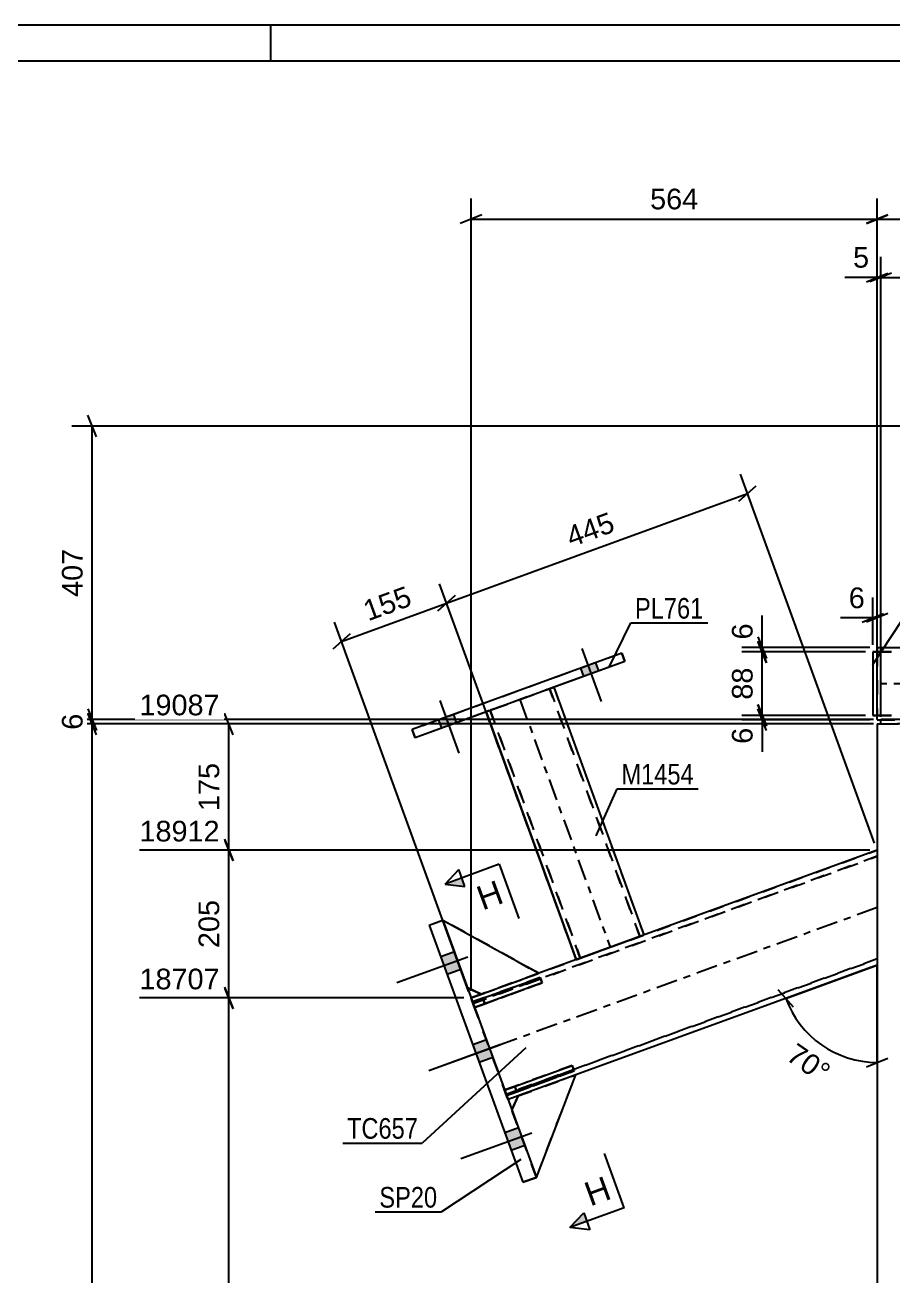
# Model space of a CAD drawing. Header units: millimetres. Extents: x -213 to 628, y -245 to 349.
# Drawn here: x 173.9 to 294.4, y 175.4 to 349.1 of the extents above; entities that cross this region are included whole.
import ezdxf

# ---------------------------------------------------------------- set-up
doc = ezdxf.new("R2010")
doc.units = ezdxf.units.MM
doc.linetypes.add('DXK_LINE_DOT2', pattern=[3.9198, 1.9599, -1.9599])
doc.linetypes.add('DXK_LINE_DOT3', pattern=[5.9187, 2.979, -0.9799, 0.9799, -0.9799])
doc.styles.add('Arial', font='ARIAL.TTF', dxfattribs={"height": 0.2})
doc.styles.add('Arial Narrow', font='ARIALN.TTF', dxfattribs={"height": 0.2})

# ---------------------------------------------------------------- blocks, each defined once
blk = doc.blocks.new('Unknown-284856677-1134')
at = {"color": 5, "linetype": 'Continuous'}
for p, q in [((627.99, 349.07), (-213.01, 349.07)), ((207.99, 344.07), (207.99, 349.07)), ((622.99, 344.07), (-208.01, 344.07))]:
    blk.add_line(p, q, dxfattribs=at)
blk = doc.blocks.new('Part-284856677-1940 - 1873')
at = {"color": 2, "linetype": 'Continuous'}
for p, q in [((256.73, 261.88), (227.6, 251.27)), ((257.14, 260.75), (228.02, 250.14)), ((257.14, 260.75), (247.28, 257.15)), ((256.73, 261.88), (257.14, 260.75)), ((257.14, 260.75), (257.14, 260.75)), ((257.14, 260.75), (257.14, 260.75)), ((237.88, 253.73), (228.02, 250.14)), ((228.02, 250.14), (227.6, 251.27)), ((227.6, 251.26), (228.02, 250.14)), ((228.02, 250.14), (228.02, 250.14))]:
    blk.add_line(p, q, dxfattribs=at)
at = {"color": 7, "linetype": 'DXK_LINE_DOT2'}
for p, q in [((256.73, 261.88), (227.6, 251.26)), ((257.14, 260.75), (256.73, 261.88)), ((256.73, 261.88), (256.73, 261.88)), ((247.28, 257.15), (237.88, 253.73)), ((227.6, 251.27), (227.6, 251.26))]:
    blk.add_line(p, q, dxfattribs=at)
blk = doc.blocks.new('Part-284856677-2202 - 1873')
at = {"color": 7, "linetype": 'DXK_LINE_DOT2'}
for p, q in [((235.8, 214.03), (292.19, 234.55)), ((292.19, 234.55), (292.19, 234.55)), ((292.19, 234.55), (292.19, 218.58)), ((292.19, 233.7), (236.08, 213.28)), ((236.08, 213.28), (292.19, 233.69)), ((240.66, 200.68), (292.19, 219.44)), ((292.19, 219.44), (240.66, 200.69)), ((245.2, 217.45), (237.21, 214.54)), ((235.8, 214.03), (235.8, 214.03)), ((235.85, 213.91), (235.8, 214.03)), ((235.8, 214.03), (235.85, 213.91)), ((235.96, 213.59), (235.85, 213.91)), ((235.85, 213.91), (235.96, 213.59)), ((236.14, 213.1), (235.96, 213.59)), ((235.96, 213.59), (236.08, 213.28)), ((236.08, 213.28), (240.64, 200.74)), ((236.08, 213.28), (236.08, 213.28)), ((236.08, 213.28), (236.1, 213.22)), ((236.1, 213.22), (236.08, 213.28)), ((236.1, 213.22), (236.16, 213.06)), ((236.25, 212.81), (236.1, 213.22)), ((236.14, 213.1), (240.6, 200.86)), ((236.16, 213.06), (236.25, 212.81)), ((236.25, 212.81), (240.49, 201.15)), ((236.25, 212.81), (240.49, 201.15)), ((250.33, 203.35), (242.34, 200.45)), ((250.33, 203.35), (242.34, 200.44)), ((240.49, 201.15), (240.64, 200.74)), ((240.58, 200.9), (240.49, 201.15)), ((240.64, 200.74), (240.58, 200.9)), ((240.77, 200.37), (240.6, 200.86)), ((240.64, 200.74), (240.66, 200.69)), ((240.66, 200.68), (240.64, 200.74)), ((240.64, 200.74), (240.77, 200.37)), ((240.66, 200.69), (240.66, 200.68)), ((240.77, 200.37), (240.89, 200.05)), ((240.89, 200.05), (240.77, 200.37)), ((240.89, 200.05), (240.93, 199.93)), ((240.93, 199.93), (240.89, 200.05)), ((240.93, 199.93), (240.94, 199.93)), ((240.93, 199.93), (240.93, 199.93))]:
    blk.add_line(p, q, dxfattribs=at)
at = {"color": 2, "linetype": 'Continuous'}
for p, q in [((292.19, 234.55), (245.2, 217.45)), ((292.19, 218.59), (250.33, 203.35)), ((292.19, 218.58), (250.33, 203.35)), ((237.21, 214.54), (235.8, 214.03)), ((242.34, 200.45), (240.93, 199.93)), ((242.34, 200.44), (240.94, 199.93))]:
    blk.add_line(p, q, dxfattribs=at)
at = {"color": 7, "linetype": 'DXK_LINE_DOT3'}
blk.add_line((292.19, 226.57), (238.37, 206.98), dxfattribs=at)
blk = doc.blocks.new('Part-284856677-2264 - 1873')
at = {"color": 2, "linetype": 'Continuous'}
for p, q in [((231.87, 224.84), (245.2, 217.45)), ((237.21, 214.54), (245.2, 217.45)), ((245.2, 217.45), (245.2, 217.45)), ((235.29, 215.44), (237.21, 214.54)), ((237.21, 214.54), (237.21, 214.54))]:
    blk.add_line(p, q, dxfattribs=at)
at = {"color": 7, "linetype": 'DXK_LINE_DOT2'}
for p, q in [((235.29, 215.44), (231.87, 224.84)), ((231.87, 224.84), (245.2, 217.45)), ((231.87, 224.84), (231.87, 224.84)), ((231.87, 224.84), (235.29, 215.44)), ((231.87, 224.84), (231.87, 224.84)), ((245.2, 217.45), (237.21, 214.54)), ((237.21, 214.54), (235.29, 215.44)), ((235.29, 215.44), (235.29, 215.44)), ((235.29, 215.44), (235.29, 215.44))]:
    blk.add_line(p, q, dxfattribs=at)
blk = doc.blocks.new('Bolt-284856677-1885 - 1873')
at = {"linetype": 'Continuous'}
for points in [[(253.07, 260.55), (251, 259.79), (251.41, 258.66), (253.48, 259.42)], [(233.34, 253.36), (231.27, 252.6), (231.68, 251.48), (233.75, 252.23)]]:
    blk.add_hatch(color=1, dxfattribs=at).paths.add_polyline_path(points)
at = {"color": 1, "linetype": 'Continuous'}
for p, q in [((251.18, 262.52), (253.85, 255.19)), ((253.07, 260.55), (253.48, 259.42)), ((251, 259.79), (251.41, 258.66)), ((231.45, 255.33), (234.12, 248)), ((231.27, 252.6), (231.68, 251.48)), ((233.34, 253.36), (233.75, 252.23))]:
    blk.add_line(p, q, dxfattribs=at)
blk = doc.blocks.new('Bolt-284856677-1886 - 1873')
at = {"linetype": 'Continuous'}
for points in [[(253.07, 260.54), (251, 259.79), (251.41, 258.66), (253.48, 259.41)], [(233.34, 253.35), (231.27, 252.6), (231.68, 251.47), (233.75, 252.23)]]:
    blk.add_hatch(color=1, dxfattribs=at).paths.add_polyline_path(points)
at = {"color": 1, "linetype": 'Continuous'}
for p, q in [((251.18, 262.51), (253.85, 255.19)), ((253.07, 260.54), (253.48, 259.41)), ((251, 259.79), (251.41, 258.66)), ((231.45, 255.33), (234.12, 248)), ((231.27, 252.6), (231.68, 251.47)), ((233.34, 253.35), (233.75, 252.23))]:
    blk.add_line(p, q, dxfattribs=at)
blk = doc.blocks.new('Part-284856677-1903 - 1873')
at = {"color": 2, "linetype": 'Continuous'}
for p, q in [((292.19, 262.05), (291.59, 262.05)), ((291.59, 262.05), (291.59, 253.25)), ((291.59, 253.25), (292.19, 253.25)), ((292.19, 253.25), (291.59, 253.25))]:
    blk.add_line(p, q, dxfattribs=at)
at = {"color": 7, "linetype": 'DXK_LINE_DOT2'}
for p, q in [((291.59, 262.05), (292.19, 262.05)), ((292.19, 262.05), (292.19, 253.25)), ((291.59, 253.25), (291.59, 253.25)), ((291.59, 253.25), (291.59, 253.25)), ((292.19, 253.25), (292.19, 253.25))]:
    blk.add_line(p, q, dxfattribs=at)
blk = doc.blocks.new('Part-284856677-1923 - 1873')
at = {"color": 2, "linetype": 'Continuous'}
for p, q in [((292.19, 262.65), (329.83, 262.65)), ((292.19, 262.65), (292.19, 261.45)), ((344.09, 262.65), (339.83, 262.65)), ((392.19, 262.65), (354.09, 262.65)), ((392.19, 262.65), (392.19, 262.56)), ((392.19, 262.56), (392.19, 252.65)), ((292.19, 252.74), (292.19, 261.45)), ((292.19, 252.74), (292.19, 252.65)), ((292.19, 252.65), (292.69, 252.65)), ((292.19, 252.65), (292.69, 252.65)), ((392.19, 252.65), (391.69, 252.65)), ((392.19, 252.65), (391.69, 252.65))]:
    blk.add_line(p, q, dxfattribs=at)
at = {"color": 7, "linetype": 'DXK_LINE_DOT2'}
for p, q in [((292.19, 262.65), (392.19, 262.65)), ((292.19, 262.65), (292.19, 262.65)), ((329.83, 262.65), (339.83, 262.65)), ((354.09, 262.65), (344.09, 262.65)), ((392.19, 262.65), (392.19, 262.65)), ((292.19, 262.05), (392.19, 262.05)), ((392.19, 262.05), (292.19, 262.05)), ((292.19, 262.05), (292.19, 262.05)), ((292.19, 262.05), (292.19, 262.01)), ((292.19, 262.01), (292.19, 261.68)), ((392.19, 262.05), (392.19, 262.05)), ((392.19, 262.01), (392.19, 262.05)), ((292.19, 253.85), (292.19, 253.85)), ((292.19, 253.85), (292.19, 253.85)), ((292.19, 253.85), (292.19, 253.85)), ((392.19, 253.85), (392.19, 253.85)), ((392.19, 253.85), (392.19, 253.85)), ((392.19, 253.85), (392.19, 253.85)), ((292.19, 253.25), (392.19, 253.25)), ((392.19, 253.25), (292.19, 253.25)), ((292.19, 253.25), (292.19, 253.25)), ((292.19, 252.65), (292.19, 252.65)), ((292.19, 252.65), (292.19, 252.65)), ((391.69, 252.65), (292.69, 252.65)), ((391.69, 252.65), (292.69, 252.65)), ((392.19, 253.25), (392.19, 253.25)), ((392.19, 252.65), (392.19, 252.65)), ((392.19, 252.65), (392.19, 252.65))]:
    blk.add_line(p, q, dxfattribs=at)
at = {"color": 7, "linetype": 'DXK_LINE_DOT3'}
blk.add_line((392.19, 257.65), (292.19, 257.65), dxfattribs=at)
blk = doc.blocks.new('Part-284856677-1955 - 1873')
at = {"color": 7, "linetype": 'DXK_LINE_DOT2'}
for p, q in [((246.94, 257.04), (246.55, 256.9)), ((246.58, 256.91), (246.94, 257.04)), ((246.94, 257.04), (247.19, 257.13)), ((247.19, 257.13), (246.94, 257.04)), ((247.19, 257.13), (247.27, 257.16)), ((247.27, 257.16), (247.19, 257.13)), ((247.27, 257.16), (247.27, 257.16)), ((247.27, 257.16), (247.28, 257.16)), ((247.27, 257.16), (259.8, 222.77)), ((239.01, 254.15), (246.15, 256.75)), ((239.01, 254.15), (246.15, 256.75)), ((239.01, 254.15), (246.15, 256.75)), ((239.01, 254.15), (246.15, 256.75)), ((246.15, 256.75), (246.58, 256.91)), ((246.55, 256.9), (246.15, 256.75)), ((246.15, 256.75), (246.36, 256.83)), ((246.36, 256.83), (246.15, 256.75)), ((246.36, 256.83), (246.55, 256.9)), ((246.54, 256.9), (246.36, 256.83)), ((246.67, 256.94), (246.54, 256.9)), ((246.55, 256.9), (246.67, 256.94)), ((246.67, 256.94), (246.71, 256.96)), ((246.71, 256.96), (246.67, 256.94)), ((246.71, 256.96), (246.71, 256.96)), ((259.24, 222.57), (246.71, 256.96)), ((246.71, 256.96), (259.24, 222.57)), ((237.96, 253.77), (237.88, 253.74)), ((237.88, 253.74), (237.96, 253.77)), ((237.88, 253.74), (237.88, 253.74)), ((250.41, 219.35), (237.88, 253.74)), ((237.88, 253.74), (237.88, 253.74)), ((238.21, 253.86), (237.96, 253.77)), ((237.96, 253.77), (238.21, 253.86)), ((238.21, 253.86), (238.57, 254)), ((238.57, 253.99), (238.21, 253.86)), ((238.44, 253.94), (238.48, 253.96)), ((238.48, 253.96), (238.44, 253.95)), ((238.44, 253.94), (238.44, 253.95)), ((238.44, 253.95), (250.97, 219.55)), ((250.97, 219.55), (238.44, 253.94)), ((238.61, 254.01), (238.48, 253.96)), ((238.48, 253.96), (238.61, 254)), ((239.01, 254.15), (238.57, 253.99)), ((238.57, 254), (239.01, 254.15)), ((238.61, 254), (238.79, 254.07)), ((238.79, 254.07), (238.61, 254.01)), ((238.79, 254.07), (239.01, 254.15)), ((239.01, 254.15), (238.79, 254.07)), ((251.54, 219.76), (258.68, 222.36)), ((251.54, 219.76), (258.68, 222.36)), ((258.68, 222.36), (259.11, 222.52)), ((258.68, 222.36), (258.89, 222.44)), ((258.89, 222.44), (259.11, 222.52)), ((259.24, 222.56), (259.11, 222.52)), ((259.11, 222.52), (259.2, 222.55)), ((259.2, 222.55), (259.24, 222.57)), ((259.8, 222.77), (259.8, 222.77)), ((250.41, 219.35), (250.41, 219.35)), ((250.97, 219.55), (251.01, 219.57)), ((251.02, 219.57), (250.97, 219.55)), ((251.01, 219.57), (251.14, 219.61)), ((251.02, 219.57), (251.1, 219.6)), ((251.1, 219.6), (251.54, 219.76)), ((251.14, 219.61), (251.32, 219.68)), ((251.32, 219.68), (251.54, 219.76))]:
    blk.add_line(p, q, dxfattribs=at)
at = {"color": 2, "linetype": 'Continuous'}
for p, q in [((247.28, 257.16), (259.8, 222.77)), ((237.88, 253.74), (250.41, 219.35)), ((251.54, 219.76), (258.68, 222.36)), ((251.54, 219.76), (258.68, 222.36)), ((259.11, 222.52), (258.68, 222.36)), ((258.89, 222.44), (258.68, 222.36)), ((259.08, 222.5), (258.89, 222.44)), ((259.2, 222.55), (259.08, 222.5)), ((259.47, 222.65), (259.11, 222.52)), ((259.24, 222.56), (259.2, 222.55)), ((259.47, 222.65), (259.24, 222.56)), ((259.24, 222.56), (259.24, 222.57)), ((259.24, 222.57), (259.24, 222.56)), ((259.47, 222.65), (259.72, 222.74)), ((259.72, 222.74), (259.47, 222.65)), ((259.72, 222.74), (259.8, 222.77)), ((259.8, 222.77), (259.72, 222.74)), ((250.49, 219.38), (250.41, 219.35)), ((250.41, 219.35), (250.49, 219.38)), ((250.41, 219.35), (250.41, 219.35)), ((250.74, 219.47), (250.49, 219.38)), ((250.49, 219.38), (250.74, 219.47)), ((251.1, 219.6), (250.74, 219.47)), ((250.97, 219.55), (250.74, 219.47)), ((251.02, 219.57), (250.97, 219.55)), ((250.97, 219.55), (250.97, 219.55)), ((250.97, 219.55), (250.97, 219.55)), ((251.14, 219.61), (251.02, 219.57)), ((251.54, 219.76), (251.1, 219.6)), ((251.32, 219.68), (251.14, 219.61)), ((251.54, 219.76), (251.32, 219.68))]:
    blk.add_line(p, q, dxfattribs=at)
at = {"color": 7, "linetype": 'DXK_LINE_DOT3'}
blk.add_line((242.58, 255.45), (255.11, 221.06), dxfattribs=at)
blk = doc.blocks.new('Part-284856677-2060 - 1873')
at = {"color": 2, "linetype": 'Continuous'}
for p, q in [((391.69, 252.66), (292.69, 252.66)), ((292.69, 252.06), (292.69, 252.66)), ((292.69, 252.06), (294.95, 252.06)), ((391.69, 252.06), (389.43, 252.06)), ((391.69, 252.06), (391.69, 252.66))]:
    blk.add_line(p, q, dxfattribs=at)
at = {"color": 7, "linetype": 'DXK_LINE_DOT2'}
for p, q in [((292.69, 252.64), (391.69, 252.64)), ((292.69, 252.04), (292.69, 252.06)), ((292.69, 252.04), (292.69, 252.06)), ((391.69, 252.04), (292.69, 252.04)), ((389.43, 252.06), (294.95, 252.06)), ((391.69, 252.04), (391.69, 252.06)), ((391.69, 252.06), (391.69, 252.04))]:
    blk.add_line(p, q, dxfattribs=at)
blk = doc.blocks.new('Part-284856677-2086 - 1873')
at = {"color": 2, "linetype": 'Continuous'}
for p, q in [((292.19, 252.06), (292.19, 168.44)), ((292.19, 252.06), (292.55, 252.06)), ((292.55, 252.06), (292.69, 252.06))]:
    blk.add_line(p, q, dxfattribs=at)
at = {"color": 7, "linetype": 'DXK_LINE_DOT2'}
for p, q in [((292.55, 252.04), (292.19, 252.04)), ((293.59, 252.04), (292.55, 252.04)), ((292.69, 252.06), (293.59, 252.06)), ((293.59, 252.06), (294.95, 252.06)), ((295.15, 252.04), (293.59, 252.04))]:
    blk.add_line(p, q, dxfattribs=at)
blk = doc.blocks.new('Part-284856677-2223 - 1873')
at = {"color": 2, "linetype": 'Continuous'}
for p, q in [((229.99, 224.15), (231.87, 224.84)), ((229.99, 224.15), (229.99, 224.15)), ((229.99, 224.15), (229.99, 224.15)), ((229.99, 224.15), (242.99, 188.44)), ((229.99, 224.15), (242.99, 188.45)), ((231.87, 224.84), (244.87, 189.13)), ((244.87, 189.13), (242.99, 188.45)), ((242.99, 188.44), (244.87, 189.12)), ((242.99, 188.45), (242.99, 188.44)), ((244.87, 189.12), (244.87, 189.13)), ((244.87, 189.12), (244.87, 189.13))]:
    blk.add_line(p, q, dxfattribs=at)
at = {"color": 7, "linetype": 'DXK_LINE_DOT2'}
for p in [(229.99, 224.15), (231.87, 224.84), (244.87, 189.13)]:
    blk.add_line(p, (231.87, 224.83), dxfattribs=at)
blk = doc.blocks.new('Bolt-284856677-2224 - 1873')
at = {"linetype": 'Continuous'}
for points in [[(234.37, 217.97), (233.48, 220.42), (231.6, 219.73), (232.49, 217.29)], [(234.37, 217.97), (233.48, 220.42), (231.6, 219.73), (232.49, 217.29)], [(234.37, 217.98), (233.48, 220.42), (231.6, 219.74), (232.49, 217.29)], [(238.81, 205.76), (237.92, 208.2), (236.05, 207.52), (236.93, 205.07)], [(238.81, 205.76), (237.92, 208.2), (236.05, 207.52), (236.93, 205.08)], [(243.26, 193.54), (242.37, 195.99), (240.49, 195.3), (241.38, 192.86)], [(243.26, 193.55), (242.37, 195.99), (240.49, 195.3), (241.38, 192.86)], [(243.26, 193.54), (242.37, 195.98), (240.49, 195.3), (241.38, 192.86)]]:
    blk.add_hatch(color=1, dxfattribs=at).paths.add_polyline_path(points)
at = {"color": 1, "linetype": 'Continuous'}
for p, q in [((235.33, 219.71), (225.47, 216.12)), ((235.33, 219.71), (225.47, 216.12)), ((235.33, 219.71), (225.47, 216.12)), ((233.48, 220.42), (231.6, 219.73)), ((233.48, 220.42), (231.6, 219.73)), ((233.48, 220.42), (231.6, 219.74)), ((234.37, 217.98), (232.49, 217.29)), ((234.37, 217.97), (232.49, 217.29)), ((234.37, 217.97), (232.49, 217.29)), ((239.78, 207.5), (229.91, 203.9)), ((239.78, 207.49), (229.91, 203.9)), ((237.92, 208.2), (236.05, 207.52)), ((237.92, 208.2), (236.05, 207.52)), ((238.81, 205.76), (236.93, 205.07)), ((238.81, 205.76), (236.93, 205.08)), ((244.23, 195.28), (234.36, 191.69)), ((244.23, 195.28), (234.36, 191.69)), ((244.23, 195.27), (234.36, 191.68)), ((242.37, 195.99), (240.49, 195.3)), ((242.37, 195.99), (240.49, 195.3)), ((242.37, 195.98), (240.49, 195.3)), ((243.26, 193.55), (241.38, 192.86)), ((243.26, 193.54), (241.38, 192.86)), ((243.26, 193.54), (241.38, 192.86))]:
    blk.add_line(p, q, dxfattribs=at)
blk = doc.blocks.new('Part-284856677-2261 - 1873')
at = {"color": 7, "linetype": 'DXK_LINE_DOT2'}
for p, q in [((250.33, 203.35), (242.34, 200.44)), ((242.34, 200.44), (250.33, 203.35)), ((244.87, 189.13), (250.33, 203.35)), ((244.87, 189.12), (250.33, 203.35)), ((250.33, 203.35), (250.33, 203.35)), ((242.34, 200.44), (241.45, 198.52)), ((241.45, 198.52), (242.34, 200.44)), ((242.34, 200.44), (242.34, 200.44)), ((244.87, 189.13), (241.45, 198.52)), ((241.45, 198.52), (241.45, 198.52)), ((244.87, 189.12), (241.45, 198.52))]:
    blk.add_line(p, q, dxfattribs=at)
at = {"color": 2, "linetype": 'Continuous'}
for q in [(244.87, 189.13), (244.87, 189.13), (244.87, 189.12)]:
    blk.add_line((244.87, 189.13), q, dxfattribs=at)
blk = doc.blocks.new('Part-284856677-2262 - 1873')
at = {"color": 2, "linetype": 'Continuous'}
for p, q in [((250.33, 203.35), (242.34, 200.45)), ((244.87, 189.13), (250.33, 203.35)), ((250.33, 203.35), (250.33, 203.35)), ((242.34, 200.45), (241.45, 198.52)), ((242.34, 200.45), (242.34, 200.45)), ((244.87, 189.13), (244.87, 189.13)), ((244.87, 189.13), (244.87, 189.13))]:
    blk.add_line(p, q, dxfattribs=at)
at = {"color": 7, "linetype": 'DXK_LINE_DOT2'}
for p, q in [((242.34, 200.45), (250.33, 203.35)), ((244.87, 189.13), (250.33, 203.35)), ((241.45, 198.52), (242.34, 200.45)), ((244.87, 189.13), (241.45, 198.52)), ((241.45, 198.52), (241.45, 198.52)), ((244.87, 189.13), (241.45, 198.52)), ((244.87, 189.13), (244.87, 189.13))]:
    blk.add_line(p, q, dxfattribs=at)
blk = doc.blocks.new('Part-284856677-2263 - 1873')
at = {"color": 7, "linetype": 'DXK_LINE_DOT2'}
for p, q in [((235.29, 215.44), (231.87, 224.83)), ((231.87, 224.83), (245.2, 217.45)), ((231.87, 224.83), (231.87, 224.83)), ((231.87, 224.83), (235.29, 215.44)), ((245.2, 217.45), (231.87, 224.83)), ((245.2, 217.45), (237.21, 214.54)), ((237.21, 214.54), (245.2, 217.45)), ((245.2, 217.45), (245.2, 217.45)), ((237.21, 214.54), (235.29, 215.44)), ((235.29, 215.44), (235.29, 215.44)), ((235.29, 215.44), (235.29, 215.44)), ((237.21, 214.54), (237.21, 214.54)), ((237.21, 214.54), (237.21, 214.54))]:
    blk.add_line(p, q, dxfattribs=at)
at = {"color": 2, "linetype": 'Continuous'}
blk.add_line((235.29, 215.44), (237.21, 214.54), dxfattribs=at)
blk = doc.blocks.new('Part-284856677-2265 - 1873')
at = {"color": 7, "linetype": 'DXK_LINE_DOT2'}
for p, q in [((249.85, 204.67), (240.46, 201.24)), ((240.73, 200.49), (250.13, 203.92)), ((241.86, 201.76), (249.85, 204.67)), ((250.13, 203.92), (242.14, 201.01)), ((249.85, 204.67), (250.13, 203.92)), ((240.46, 201.25), (241.86, 201.76)), ((241.86, 201.76), (242.14, 201.01)), ((240.46, 201.24), (240.46, 201.25)), ((240.46, 201.25), (240.73, 200.49)), ((240.46, 201.24), (240.73, 200.49)), ((242.14, 201.01), (240.73, 200.49)), ((240.73, 200.49), (240.73, 200.49))]:
    blk.add_line(p, q, dxfattribs=at)
blk = doc.blocks.new('Part-284856677-2266 - 1873')
at = {"color": 7, "linetype": 'DXK_LINE_DOT2'}
for p, q in [((245.41, 216.88), (236.01, 213.46)), ((236.28, 212.71), (245.68, 216.13)), ((237.42, 213.98), (245.41, 216.88)), ((245.68, 216.13), (237.69, 213.22)), ((245.41, 216.88), (245.68, 216.13)), ((236.01, 213.46), (237.42, 213.98)), ((237.42, 213.98), (237.69, 213.22)), ((236.01, 213.46), (236.01, 213.46)), ((236.01, 213.46), (236.28, 212.71)), ((236.01, 213.46), (236.28, 212.71)), ((237.69, 213.22), (236.28, 212.71)), ((236.28, 212.71), (236.28, 212.71))]:
    blk.add_line(p, q, dxfattribs=at)
blk = doc.blocks.new('Part-284856677-2267 - 1873')
at = {"color": 2, "linetype": 'Continuous'}
for p, q in [((240.46, 201.25), (249.85, 204.67)), ((250.13, 203.92), (240.73, 200.5)), ((250.13, 203.92), (249.85, 204.67)), ((240.73, 200.5), (240.46, 201.25)), ((240.73, 200.5), (242.14, 201.01))]:
    blk.add_line(p, q, dxfattribs=at)
at = {"color": 7, "linetype": 'DXK_LINE_DOT2'}
for p, q in [((249.85, 204.67), (241.86, 201.76)), ((242.14, 201.01), (250.13, 203.92)), ((241.86, 201.76), (240.46, 201.25)), ((242.14, 201.01), (241.86, 201.76)), ((240.73, 200.5), (240.46, 201.25)), ((240.46, 201.25), (240.46, 201.25)), ((240.73, 200.5), (240.73, 200.5))]:
    blk.add_line(p, q, dxfattribs=at)
blk = doc.blocks.new('Part-284856677-2268 - 1873')
at = {"color": 2, "linetype": 'Continuous'}
for p, q in [((236.01, 213.47), (245.41, 216.89)), ((245.68, 216.13), (236.28, 212.72)), ((245.68, 216.13), (245.41, 216.89)), ((236.28, 212.72), (236.01, 213.47)), ((236.28, 212.71), (237.69, 213.23))]:
    blk.add_line(p, q, dxfattribs=at)
at = {"color": 7, "linetype": 'DXK_LINE_DOT2'}
for p, q in [((245.41, 216.89), (237.42, 213.98)), ((237.69, 213.23), (245.68, 216.13)), ((237.42, 213.98), (236.01, 213.47)), ((237.69, 213.23), (237.42, 213.98)), ((236.28, 212.71), (236.01, 213.47)), ((236.01, 213.47), (236.01, 213.47)), ((236.28, 212.72), (236.28, 212.71)), ((236.28, 212.71), (236.28, 212.71))]:
    blk.add_line(p, q, dxfattribs=at)
blk = doc.blocks.new('StraightDimension-284856677-2453 - 1873')
at = {"color": 7, "linetype": 'Continuous'}
for p, q in [((183.8, 291.9), (182.6, 294.9)), ((338.83, 293.4), (180.35, 293.4)), ((183.2, 252.66), (183.2, 293.4)), ((182.6, 254.16), (183.8, 251.16)), ((291.69, 252.66), (180.35, 252.66))]:
    blk.add_line(p, q, dxfattribs=at)
at = {"color": 0}
blk.add_wipeout([(182.45, 276.96), (178.25, 276.96), (178.25, 269.09), (182.45, 269.09)], dxfattribs=at)
at = {"color": 3, "style": 'Arial'}
blk.add_text('407', height=2.865, rotation=90.0002, dxfattribs=at).set_placement((181.85, 269.69))
blk = doc.blocks.new('StraightDimension-284856677-2475 - 1873')
at = {"color": 7, "linetype": 'Continuous'}
for p, q in [((275.64, 263.55), (276.84, 260.55)), ((290.59, 262.05), (273.39, 262.05)), ((276.24, 253.25), (276.24, 262.05)), ((276.84, 251.75), (275.64, 254.75)), ((290.59, 253.25), (273.39, 253.25))]:
    blk.add_line(p, q, dxfattribs=at)
at = {"color": 0}
blk.add_wipeout([(275.49, 260.47), (271.29, 260.47), (271.29, 254.83), (275.49, 254.83)], dxfattribs=at)
at = {"color": 3, "style": 'Arial'}
blk.add_text('88', height=2.865, rotation=90.0002, dxfattribs=at).set_placement((274.89, 255.43))
blk = doc.blocks.new('StraightDimension-284856677-2485 - 1873')
at = {"color": 7, "linetype": 'Continuous'}
for p, q in [((275.64, 254.75), (276.84, 251.75)), ((276.84, 251.15), (275.64, 254.15)), ((290.59, 253.25), (273.39, 253.25)), ((291.19, 252.65), (273.39, 252.65)), ((276.24, 252.65), (276.24, 253.25))]:
    blk.add_line(p, q, dxfattribs=at)
at = {"color": 0}
blk.add_wipeout([(275.49, 252.13), (271.29, 252.13), (271.29, 248.7), (275.49, 248.7)], dxfattribs=at)
at = {"color": 7, "linetype": 'Continuous'}
blk.add_line((276.24, 252.65), (276.24, 248.18), dxfattribs=at)
blk.add_line((276.24, 252.65), (276.24, 248.18), dxfattribs=at)
at = {"color": 3, "style": 'Arial'}
blk.add_text('6', height=2.87, rotation=90.0002, dxfattribs=at).set_placement((274.89, 249.3))
blk = doc.blocks.new('StraightDimension-284856677-2543 - 1873')
at = {"color": 7, "linetype": 'Continuous'}
for p, q in [((202.77, 212.53), (201.57, 215.53)), ((234.8, 214.03), (189.75, 214.03)), ((202.17, 106.86), (202.17, 214.03)), ((201.57, 108.36), (202.77, 105.36)), ((291.19, 106.86), (189.75, 106.86))]:
    blk.add_line(p, q, dxfattribs=at)
at = {"color": 0, "linetype": 'Continuous'}
blk.add_wipeout([(201.47, 214.63), (201.47, 218.83), (189.15, 218.83), (189.15, 214.63)], dxfattribs=at)
at = {"color": 0}
blk.add_wipeout([(201.42, 165.49), (197.22, 165.49), (197.22, 155.4), (201.42, 155.4)], dxfattribs=at)
at = {"color": 3, "linetype": 'Continuous', "style": 'Arial'}
blk.add_text('18707', height=2.865, dxfattribs=at).set_placement((189.75, 215.23))
at = {"color": 3, "style": 'Arial'}
blk.add_text('3120', height=2.865, rotation=90.0002, dxfattribs=at).set_placement((200.82, 156))
blk = doc.blocks.new('StraightDimension-284856677-2611 - 1873')
at = {"color": 7, "linetype": 'Continuous'}
for p, q in [((292.19, 253.05), (292.19, 324.99)), ((392.19, 253.05), (392.19, 324.99)), ((293.69, 322.74), (290.69, 321.54)), ((292.19, 322.14), (392.19, 322.14)), ((390.69, 321.54), (393.69, 322.74))]:
    blk.add_line(p, q, dxfattribs=at)
at = {"color": 0}
blk.add_wipeout([(347.23, 322.89), (347.23, 327.09), (337.14, 327.09), (337.14, 322.89)], dxfattribs=at)
at = {"color": 3, "style": 'Arial'}
blk.add_text('1000', height=2.865, dxfattribs=at).set_placement((337.74, 323.49))
blk = doc.blocks.new('StraightDimension-284856677-2442 - 1873')
at = {"color": 7, "linetype": 'Continuous'}
for p, q in [((183.8, 250.56), (182.6, 253.56)), ((291.69, 252.06), (180.35, 252.06)), ((183.2, 0), (183.2, 252.06))]:
    blk.add_line(p, q, dxfattribs=at)
blk = doc.blocks.new('StraightDimension-284856677-2447 - 1873')
at = {"color": 7, "linetype": 'Continuous'}
for p, q in [((182.6, 254.16), (183.8, 251.16)), ((183.8, 250.56), (182.6, 253.56)), ((291.69, 252.66), (180.35, 252.66)), ((291.69, 252.06), (180.35, 252.06)), ((183.2, 252.06), (183.2, 252.66))]:
    blk.add_line(p, q, dxfattribs=at)
at = {"color": 0}
blk.add_wipeout([(182.45, 254.07), (178.25, 254.07), (178.25, 250.65), (182.45, 250.65)], dxfattribs=at)
at = {"color": 3, "style": 'Arial'}
blk.add_text('6', height=2.87, rotation=90.0002, dxfattribs=at).set_placement((181.85, 251.25))
blk = doc.blocks.new('StraightDimension-284856677-2768 - 1873')
at = {"color": 7, "linetype": 'Continuous'}
for p, q in [((291.59, 263.05), (291.59, 269.63)), ((292.19, 263.05), (292.19, 269.63)), ((290.09, 266.18), (293.09, 267.38)), ((293.69, 267.38), (290.69, 266.18)), ((291.59, 266.78), (292.19, 266.78))]:
    blk.add_line(p, q, dxfattribs=at)
at = {"color": 0}
blk.add_wipeout([(291.06, 267.53), (291.06, 271.73), (287.64, 271.73), (287.64, 267.53)], dxfattribs=at)
at = {"color": 7, "linetype": 'Continuous'}
blk.add_line((291.59, 266.78), (287.11, 266.78), dxfattribs=at)
blk.add_line((291.59, 266.78), (287.11, 266.78), dxfattribs=at)
at = {"color": 3, "style": 'Arial'}
blk.add_text('6', height=2.87, dxfattribs=at).set_placement((288.24, 268.13))
blk = doc.blocks.new('StraightDimension-284856677-2465 - 1873')
at = {"color": 7, "linetype": 'Continuous'}
for p, q in [((275.64, 264.15), (276.84, 261.15)), ((291.19, 262.65), (273.39, 262.65)), ((276.84, 260.55), (275.64, 263.55)), ((276.24, 262.05), (276.24, 262.65)), ((290.59, 262.05), (273.39, 262.05))]:
    blk.add_line(p, q, dxfattribs=at)
at = {"color": 0}
blk.add_wipeout([(275.49, 266.6), (271.29, 266.6), (271.29, 263.18), (275.49, 263.18)], dxfattribs=at)
at = {"color": 7, "linetype": 'Continuous'}
blk.add_line((276.24, 262.65), (276.24, 267.12), dxfattribs=at)
blk.add_line((276.24, 262.65), (276.24, 267.12), dxfattribs=at)
at = {"color": 3, "style": 'Arial'}
blk.add_text('6', height=2.87, rotation=90.0002, dxfattribs=at).set_placement((274.89, 263.78))
blk = doc.blocks.new('StraightDimension-284856677-2522 - 1873')
at = {"color": 7, "linetype": 'Continuous'}
for p, q in [((292.69, 253.06), (292.69, 316.89)), ((391.69, 253.06), (391.69, 316.89)), ((294.19, 314.64), (291.19, 313.44)), ((390.19, 313.44), (393.19, 314.64)), ((292.69, 314.04), (391.69, 314.04))]:
    blk.add_line(p, q, dxfattribs=at)
at = {"color": 0}
blk.add_wipeout([(346.12, 314.79), (346.12, 318.99), (338.25, 318.99), (338.25, 314.79)], dxfattribs=at)
at = {"color": 3, "style": 'Arial'}
blk.add_text('990', height=2.865, dxfattribs=at).set_placement((338.85, 315.39))
blk = doc.blocks.new('StraightDimension-284856677-2529 - 1873')
at = {"color": 7, "linetype": 'Continuous'}
for p, q in [((292.19, 253.06), (292.19, 316.89)), ((292.69, 253.06), (292.69, 316.89)), ((290.69, 313.44), (293.69, 314.64)), ((294.19, 314.64), (291.19, 313.44)), ((292.19, 314.04), (292.69, 314.04))]:
    blk.add_line(p, q, dxfattribs=at)
at = {"color": 0}
blk.add_wipeout([(291.66, 314.79), (291.66, 318.99), (288.24, 318.99), (288.24, 314.79)], dxfattribs=at)
at = {"color": 7, "linetype": 'Continuous'}
blk.add_line((292.19, 314.04), (287.71, 314.04), dxfattribs=at)
blk.add_line((292.19, 314.04), (287.71, 314.04), dxfattribs=at)
at = {"color": 3, "style": 'Arial'}
blk.add_text('5', height=2.87, dxfattribs=at).set_placement((288.84, 315.39))
blk = doc.blocks.new('StraightDimension-284856677-2537 - 1873')
at = {"color": 7, "linetype": 'Continuous'}
for p, q in [((291.19, 234.55), (189.75, 234.55)), ((202.77, 233.05), (201.57, 236.05)), ((202.17, 214.03), (202.17, 234.55)), ((201.57, 215.53), (202.77, 212.53)), ((234.8, 214.03), (189.75, 214.03))]:
    blk.add_line(p, q, dxfattribs=at)
at = {"color": 0, "linetype": 'Continuous'}
blk.add_wipeout([(201.47, 235.15), (201.47, 239.35), (189.15, 239.35), (189.15, 235.15)], dxfattribs=at)
at = {"color": 0}
blk.add_wipeout([(201.42, 228.22), (197.22, 228.22), (197.22, 220.35), (201.42, 220.35)], dxfattribs=at)
at = {"color": 3, "linetype": 'Continuous', "style": 'Arial'}
blk.add_text('18912', height=2.865, dxfattribs=at).set_placement((189.75, 235.75))
at = {"color": 3, "style": 'Arial'}
blk.add_text('205', height=2.865, rotation=90.0002, dxfattribs=at).set_placement((200.82, 220.95))
blk = doc.blocks.new('StraightDimension-284856677-2559 - 1873')
at = {"color": 7, "linetype": 'Continuous'}
for p, q in [((202.77, 250.56), (201.57, 253.56)), ((291.19, 252.06), (189.75, 252.06)), ((202.17, 234.55), (202.17, 252.06)), ((291.19, 234.55), (189.75, 234.55)), ((201.57, 236.05), (202.77, 233.05))]:
    blk.add_line(p, q, dxfattribs=at)
at = {"color": 0, "linetype": 'Continuous'}
blk.add_wipeout([(201.47, 252.66), (201.47, 256.86), (189.15, 256.86), (189.15, 252.66)], dxfattribs=at)
at = {"color": 0}
blk.add_wipeout([(201.42, 247.24), (197.22, 247.24), (197.22, 239.37), (201.42, 239.37)], dxfattribs=at)
at = {"color": 3, "linetype": 'Continuous', "style": 'Arial'}
blk.add_text('19087', height=2.865, dxfattribs=at).set_placement((189.75, 253.26))
at = {"color": 3, "style": 'Arial'}
blk.add_text('175', height=2.865, rotation=90.0002, dxfattribs=at).set_placement((200.82, 239.97))
blk = doc.blocks.new('StraightDimension-284856677-2607 - 1873')
at = {"color": 7, "linetype": 'Continuous'}
for p, q in [((235.8, 215.03), (235.8, 324.99)), ((292.19, 253.05), (292.19, 324.99)), ((237.3, 322.74), (234.3, 321.54)), ((235.8, 322.14), (292.19, 322.14)), ((290.69, 321.54), (293.69, 322.74))]:
    blk.add_line(p, q, dxfattribs=at)
at = {"color": 0}
blk.add_wipeout([(267.93, 322.89), (267.93, 327.09), (260.06, 327.09), (260.06, 322.89)], dxfattribs=at)
at = {"color": 3, "style": 'Arial'}
blk.add_text('564', height=2.865, dxfattribs=at).set_placement((260.66, 323.49))
blk = doc.blocks.new('StraightDimension-284856677-2632 - 1873')
at = {"color": 7, "linetype": 'Continuous'}
for p, q in [((291.84, 235.49), (273.2, 286.71)), ((272.97, 282.96), (275.38, 285.11)), ((232.4, 268.83), (274.18, 284.03)), ((250.07, 220.29), (231.43, 271.51)), ((233.6, 269.91), (231.2, 267.75))]:
    blk.add_line(p, q, dxfattribs=at)
at = {"color": 0}
blk.add_wipeout([(256.73, 278.48), (255.29, 282.43), (247.9, 279.74), (249.33, 275.79)], dxfattribs=at)
at = {"color": 3, "style": 'Arial'}
blk.add_text('445', height=2.865, rotation=19.9962, dxfattribs=at).set_placement((249.69, 276.56))
blk = doc.blocks.new('StraightDimension-284856677-2640 - 1873')
at = {"color": 7, "linetype": 'Continuous'}
for p, q in [((250.07, 220.29), (231.43, 271.51)), ((231.2, 267.75), (233.6, 269.91)), ((217.8, 263.51), (232.4, 268.83)), ((235.46, 214.97), (216.82, 266.19)), ((219, 264.59), (216.59, 262.44))]:
    blk.add_line(p, q, dxfattribs=at)
at = {"color": 0}
blk.add_wipeout([(228.54, 268.22), (227.1, 272.17), (219.71, 269.48), (221.14, 265.53)], dxfattribs=at)
at = {"color": 3, "style": 'Arial'}
blk.add_text('155', height=2.865, rotation=19.9962, dxfattribs=at).set_placement((221.5, 266.3))
blk = doc.blocks.new('AngleDimension-284856677-2753 - 1873')
at = {"color": 7, "linetype": 'Continuous'}
for p, q in [((279.5, 213.97), (292.19, 218.58)), ((291.25, 218.24), (279.5, 213.97)), ((292.19, 205.08), (292.19, 218.58)), ((280.58, 212.76), (278.42, 215.17)), ((290.69, 204.48), (293.69, 205.68))]:
    blk.add_line(p, q, dxfattribs=at)
blk.add_arc((292.19, 218.58), 13.5, 200, 270, dxfattribs=at)
at = {"color": 0}
blk.add_wipeout([(284.49, 201.27), (286.89, 204.71), (280.96, 208.87), (278.55, 205.43)], dxfattribs=at)
at = {"color": 3, "style": 'Arial'}
blk.add_text('70°', height=2.865, rotation=-35.002, dxfattribs=at).set_placement((279.38, 205.57))
blk = doc.blocks.new('StraightDimension-284856677-15670 - 1873')
at = {"color": 7, "linetype": 'Continuous'}
for p, q in [((319.04, 288.25), (317.84, 291.25)), ((328.83, 289.75), (315.59, 289.75)), ((318.44, 262.65), (318.44, 289.75)), ((317.84, 264.15), (319.04, 261.15)), ((293.19, 262.65), (320.84, 262.65))]:
    blk.add_line(p, q, dxfattribs=at)
at = {"color": 0}
blk.add_wipeout([(317.69, 280.14), (313.49, 280.14), (313.49, 272.27), (317.69, 272.27)], dxfattribs=at)
at = {"color": 3, "style": 'Arial'}
blk.add_text('271', height=2.865, rotation=90.0002, dxfattribs=at).set_placement((317.09, 272.87))
blk = doc.blocks.new('Mark-284856677-1951 - 1873')
at = {"color": 0}
blk.add_wipeout([(266.73, 243.66), (266.73, 246.66), (256.68, 246.66), (256.68, 243.66)], dxfattribs=at)
blk.add_wipeout([(266.73, 243.66), (266.73, 246.66), (256.68, 246.66), (256.68, 243.66)], dxfattribs=at)
at = {"color": 30, "linetype": 'Continuous'}
for p, q in [((253.17, 236.53), (256.08, 243.06)), ((256.08, 243.06), (267.33, 243.06))]:
    blk.add_line(p, q, dxfattribs=at)
at = {"color": 3, "style": 'Arial Narrow'}
blk.add_text('M1454', height=2.863, dxfattribs=at).set_placement((256.68, 243.66))
blk = doc.blocks.new('Mark-284856677-1899 - 1873')
at = {"color": 0}
blk.add_wipeout([(305.63, 266.9), (305.63, 269.9), (296.13, 269.9), (296.13, 266.9)], dxfattribs=at)
blk.add_wipeout([(305.63, 266.9), (305.63, 269.9), (296.13, 269.9), (296.13, 266.9)], dxfattribs=at)
at = {"color": 30, "linetype": 'Continuous'}
for p, q in [((291.59, 260.31), (295.53, 266.3)), ((295.53, 266.3), (306.23, 266.3))]:
    blk.add_line(p, q, dxfattribs=at)
at = {"color": 3, "style": 'Arial Narrow'}
blk.add_text('PL773', height=2.863, dxfattribs=at).set_placement((296.13, 266.9))
blk = doc.blocks.new('Mark-284856677-1936 - 1873')
at = {"color": 0}
blk.add_wipeout([(268.06, 266.68), (268.06, 269.68), (258.56, 269.68), (258.56, 266.68)], dxfattribs=at)
blk.add_wipeout([(268.06, 266.68), (268.06, 269.68), (258.56, 269.68), (258.56, 266.68)], dxfattribs=at)
at = {"color": 30, "linetype": 'Continuous'}
for p, q in [((254.98, 259.96), (257.96, 266.08)), ((257.96, 266.08), (268.66, 266.08))]:
    blk.add_line(p, q, dxfattribs=at)
at = {"color": 3, "style": 'Arial Narrow'}
blk.add_text('PL761', height=2.863, dxfattribs=at).set_placement((258.56, 266.68))
blk = doc.blocks.new('SectionMark-284856677-2799 - 1873')
at = {"linetype": 'Continuous'}
blk.add_hatch(color=6, dxfattribs=at).paths.add_polyline_path([(234.52, 230.69), (234.95, 229.52), (232.18, 229.84)])
at = {"color": 6, "linetype": 'Continuous'}
for p, q in [((232.18, 229.84), (234.1, 231.87)), ((234.95, 229.52), (234.1, 231.87)), ((232.18, 229.84), (234.95, 229.52)), ((252.3, 181.86), (249.53, 182.18))]:
    blk.add_line(p, q, dxfattribs=at)
at = {"color": 0, "linetype": 'Continuous'}
for points in [[(240.55, 227.3), (239.35, 230.59), (236.18, 229.44), (237.38, 226.15)], [(255.51, 186.22), (254.31, 189.51), (251.14, 188.35), (252.34, 185.07)]]:
    blk.add_wipeout(points, dxfattribs=at)
at = {"linetype": 'Continuous'}
blk.add_hatch(color=6, dxfattribs=at).paths.add_polyline_path([(251.45, 184.21), (251.88, 183.03), (249.53, 182.18)])
at = {"color": 6, "linetype": 'Continuous'}
for p, q in [((239.69, 232.58), (232.18, 229.84)), ((239.69, 232.58), (242.43, 225.06)), ((257.05, 184.92), (254.31, 192.43)), ((257.05, 184.92), (249.53, 182.18)), ((249.53, 182.18), (251.45, 184.21)), ((251.45, 184.21), (252.3, 181.86))]:
    blk.add_line(p, q, dxfattribs=at)
at = {"color": 3, "linetype": 'Continuous', "style": 'Arial'}
for p in [(237.38, 226.15), (252.34, 185.07)]:
    blk.add_text('H', height=3.34, rotation=20.0077, dxfattribs=at).set_placement(p)
blk = doc.blocks.new('Mark-284856677-2198 - 1873')
at = {"color": 0}
blk.add_wipeout([(228.43, 194.49), (228.43, 197.49), (218.57, 197.49), (218.57, 194.49)], dxfattribs=at)
blk.add_wipeout([(228.43, 194.49), (228.43, 197.49), (218.57, 197.49), (218.57, 194.49)], dxfattribs=at)
at = {"color": 30, "linetype": 'Continuous'}
for p in [(243.42, 207.09), (217.97, 193.89)]:
    blk.add_line(p, (229.03, 193.89), dxfattribs=at)
at = {"color": 3, "style": 'Arial Narrow'}
blk.add_text('TC657', height=2.863, dxfattribs=at).set_placement((218.57, 194.49))
blk = doc.blocks.new('Mark-284856677-2219 - 1873')
at = {"color": 0}
blk.add_wipeout([(231.09, 184.93), (231.09, 187.93), (223.06, 187.93), (223.06, 184.93)], dxfattribs=at)
blk.add_wipeout([(231.09, 184.93), (231.09, 187.93), (223.06, 187.93), (223.06, 184.93)], dxfattribs=at)
at = {"color": 30, "linetype": 'Continuous'}
for p in [(242.69, 191.62), (222.46, 184.33)]:
    blk.add_line(p, (231.69, 184.33), dxfattribs=at)
at = {"color": 3, "style": 'Arial Narrow'}
blk.add_text('SP20', height=2.863, dxfattribs=at).set_placement((223.06, 184.93))

msp = doc.modelspace()

# ---------------------------------------------------------------- block references
for name in ['Unknown-284856677-1134', 'Bolt-284856677-1885 - 1873', 'Bolt-284856677-1886 - 1873', 'Part-284856677-1923 - 1873', 'Part-284856677-1940 - 1873', 'Part-284856677-1903 - 1873', 'Part-284856677-1955 - 1873', 'Part-284856677-2086 - 1873', 'Part-284856677-2060 - 1873', 'Part-284856677-2202 - 1873', 'Part-284856677-2223 - 1873', 'Part-284856677-2264 - 1873', 'Part-284856677-2263 - 1873', 'Bolt-284856677-2224 - 1873', 'Part-284856677-2268 - 1873', 'Part-284856677-2266 - 1873', 'Part-284856677-2265 - 1873', 'Part-284856677-2267 - 1873', 'Part-284856677-2261 - 1873', 'Part-284856677-2262 - 1873']:
    msp.add_blockref(name, (0, 0))

# ---------------------------------------------------------------- next in the draw order: block references
for name in ['StraightDimension-284856677-2453 - 1873', 'StraightDimension-284856677-2543 - 1873']:
    msp.add_blockref(name, (0, 0))

# ---------------------------------------------------------------- next in the draw order: block references
msp.add_blockref('StraightDimension-284856677-2475 - 1873', (0, 0))

# ---------------------------------------------------------------- next in the draw order: block references
msp.add_blockref('StraightDimension-284856677-2485 - 1873', (0, 0))

# ---------------------------------------------------------------- next in the draw order: block references
msp.add_blockref('StraightDimension-284856677-2611 - 1873', (0, 0))

# ---------------------------------------------------------------- next in the draw order: block references
for name in ['StraightDimension-284856677-2768 - 1873', 'StraightDimension-284856677-2442 - 1873']:
    msp.add_blockref(name, (0, 0))

# ---------------------------------------------------------------- next in the draw order: block references
for name in ['StraightDimension-284856677-2465 - 1873', 'StraightDimension-284856677-2447 - 1873', 'StraightDimension-284856677-2537 - 1873']:
    msp.add_blockref(name, (0, 0))

# ---------------------------------------------------------------- next in the draw order: block references
msp.add_blockref('StraightDimension-284856677-2522 - 1873', (0, 0))

# ---------------------------------------------------------------- next in the draw order: block references
msp.add_blockref('StraightDimension-284856677-2529 - 1873', (0, 0))

# ---------------------------------------------------------------- next in the draw order: block references
msp.add_blockref('StraightDimension-284856677-2559 - 1873', (0, 0))

# ---------------------------------------------------------------- next in the draw order: block references
msp.add_blockref('StraightDimension-284856677-2607 - 1873', (0, 0))

# ---------------------------------------------------------------- next in the draw order: block references
for name in ['StraightDimension-284856677-15670 - 1873', 'StraightDimension-284856677-2632 - 1873', 'AngleDimension-284856677-2753 - 1873']:
    msp.add_blockref(name, (0, 0))

# ---------------------------------------------------------------- next in the draw order: block references
for name in ['StraightDimension-284856677-2640 - 1873', 'Mark-284856677-1936 - 1873', 'Mark-284856677-1899 - 1873', 'Mark-284856677-1951 - 1873']:
    msp.add_blockref(name, (0, 0))

# ---------------------------------------------------------------- next in the draw order: block references
msp.add_blockref('SectionMark-284856677-2799 - 1873', (0, 0))

# ---------------------------------------------------------------- next in the draw order: block references
for name in ['Mark-284856677-2198 - 1873', 'Mark-284856677-2219 - 1873']:
    msp.add_blockref(name, (0, 0))

doc.saveas('drawing.dxf')
